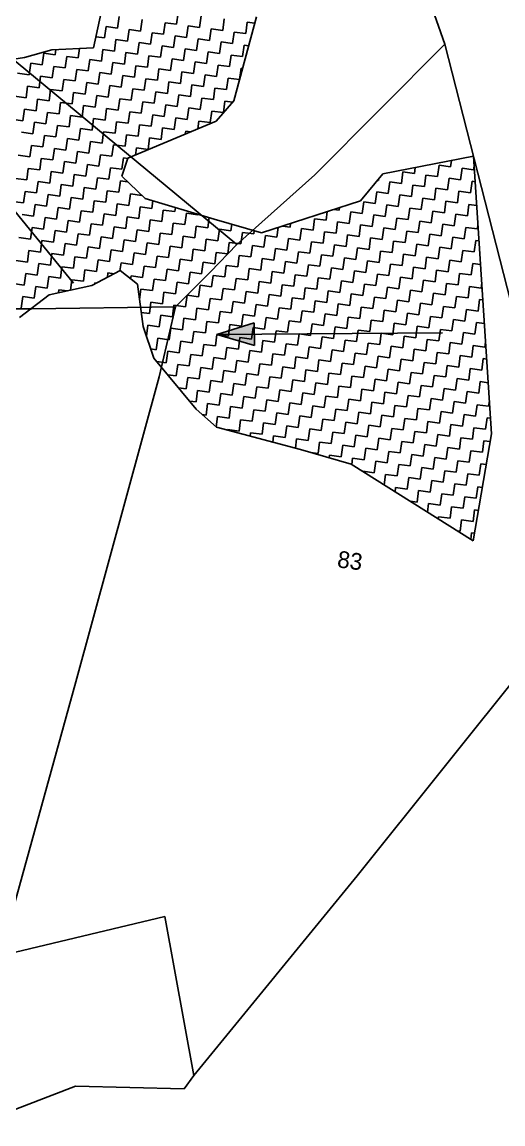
# Model space of a CAD drawing. Header units: metres. Extents: x 291974 to 293244, y 2020596 to 2023640.
# Drawn here: x 292467.1 to 292570.5, y 2020627.4 to 2020864.5 of the extents above; entities that cross this region are included whole.
import ezdxf
from ezdxf.enums import TextEntityAlignment as Align

# ---------------------------------------------------------------- set-up
doc = ezdxf.new("R2010")
doc.units = ezdxf.units.M
doc.header["$MEASUREMENT"] = 0
for name, color, linetype in [('POLY_HATCH', 12, 'Continuous'), ('POLY_PARCEL', 6, 'Continuous'), ('TEXT_PARCEL', 7, 'Continuous'), ('V_BOUND_LINE', 7, 'Continuous')]:
    doc.layers.add(name, color=color, linetype=linetype)
doc.styles.add('TEXT_MAP', font='')
doc.styles.get('TEXT_MAP').set_extended_font_data('Kruti Dev 050')

msp = doc.modelspace()

# ---------------------------------------------------------------- hatches: boundary and pattern name
h = msp.add_hatch(color=256)
h.paths.add_polyline_path([(292517.05, 2020797.35), (292517.04, 2020799.81), (292509, 2020797.3)])
h.paths.add_polyline_path([(292509, 2020797.3), (292517.07, 2020794.89), (292517.05, 2020797.35)])

# ---------------------------------------------------------------- linework, layer by layer
for points in [[(292447.45, 2020845.95), (292478.12, 2020808.35)], [(292509, 2020797.3), (292517.04, 2020799.81)], [(292517.04, 2020799.81), (292517.07, 2020794.89)], [(292509, 2020797.3), (292557.52, 2020797.62)], [(292509, 2020797.3), (292517.07, 2020794.89)]]:
    msp.add_lwpolyline(points)
at = {"layer": 'POLY_HATCH'}
for p, q in [((292482.48, 2020858.97), (292484.68, 2020869.24)), ((292517.54, 2020865.63), (292512.67, 2020847.59)), ((292467.57, 2020856.92), (292473.48, 2020858.56)), ((292473.48, 2020858.56), (292482.48, 2020858.97)), ((292453.45, 2020854.75), (292467.57, 2020856.92)), ((292512.67, 2020847.59), (292508.83, 2020843.23)), ((292508.83, 2020843.23), (292489.86, 2020835.22)), ((292544.72, 2020831.89), (292564.21, 2020835.7)), ((292564.21, 2020835.7), (292568.08, 2020775.9)), ((292489.86, 2020835.22), (292488.52, 2020831.33)), ((292488.52, 2020831.33), (292493.57, 2020826.58)), ((292539.86, 2020826.04), (292544.72, 2020831.89)), ((292493.57, 2020826.58), (292508.43, 2020822.14)), ((292518.6, 2020819.15), (292539.86, 2020826.04)), ((292508.43, 2020822.14), (292518.6, 2020819.15)), ((292488.22, 2020811.05), (292482.09, 2020807.81)), ((292491.9, 2020808.11), (292488.22, 2020811.05)), ((292482.09, 2020807.81), (292472.88, 2020805.8)), ((292493.11, 2020799.01), (292491.9, 2020808.11)), ((292472.88, 2020805.8), (292466.53, 2020800.96)), ((292495.44, 2020792.19), (292493.11, 2020799.01)), ((292504.54, 2020781.21), (292495.44, 2020792.19)), ((292508.9, 2020777.37), (292504.54, 2020781.21)), ((292526.95, 2020772.5), (292508.9, 2020777.37)), ((292568.08, 2020775.9), (292564.16, 2020752.85)), ((292537.92, 2020769.39), (292526.95, 2020772.5)), ((292564.16, 2020752.85), (292537.92, 2020769.39))]:
    msp.add_line(p, q, dxfattribs=at)
at = {"layer": 'POLY_HATCH', "linetype": 'Continuous'}
for p, q in [((292500.34, 2020864.05), (292500.67, 2020866.53)), ((292487.62, 2020863.24), (292487.95, 2020865.72)), ((292492.57, 2020862.57), (292492.91, 2020865.05)), ((292497.53, 2020861.91), (292497.86, 2020864.38)), ((292497.86, 2020864.38), (292500.34, 2020864.05)), ((292505.29, 2020863.38), (292505.63, 2020865.86)), ((292510.25, 2020862.71), (292510.58, 2020865.19)), ((292515.2, 2020862.05), (292515.54, 2020864.52)), ((292515.54, 2020864.52), (292517.19, 2020864.3)), ((292484.81, 2020861.1), (292485.14, 2020863.58)), ((292485.14, 2020863.58), (292487.62, 2020863.24)), ((292489.76, 2020860.43), (292490.1, 2020862.91)), ((292490.1, 2020862.91), (292492.57, 2020862.57)), ((292494.72, 2020859.76), (292495.05, 2020862.24)), ((292495.05, 2020862.24), (292497.53, 2020861.91)), ((292502.48, 2020861.24), (292502.82, 2020863.72)), ((292502.82, 2020863.72), (292505.29, 2020863.38)), ((292507.44, 2020860.57), (292507.77, 2020863.05)), ((292507.77, 2020863.05), (292510.25, 2020862.71)), ((292512.39, 2020859.9), (292512.73, 2020862.38)), ((292512.73, 2020862.38), (292515.2, 2020862.05)), ((292482.99, 2020861.34), (292484.81, 2020861.1)), ((292486.95, 2020858.29), (292487.28, 2020860.76)), ((292487.28, 2020860.76), (292489.76, 2020860.43)), ((292491.9, 2020857.62), (292492.24, 2020860.1)), ((292492.24, 2020860.1), (292494.72, 2020859.76)), ((292496.86, 2020856.95), (292497.19, 2020859.43)), ((292497.19, 2020859.43), (292499.67, 2020859.09)), ((292499.67, 2020859.09), (292500.01, 2020861.57)), ((292500.01, 2020861.57), (292502.48, 2020861.24)), ((292504.63, 2020858.43), (292504.96, 2020860.9)), ((292504.96, 2020860.9), (292507.44, 2020860.57)), ((292509.58, 2020857.76), (292509.92, 2020860.24)), ((292509.92, 2020860.24), (292512.39, 2020859.9)), ((292514.54, 2020857.09), (292514.87, 2020859.57)), ((292514.87, 2020859.57), (292515.87, 2020859.43)), ((292471.42, 2020855.34), (292471.75, 2020857.81)), ((292471.75, 2020857.81), (292474.23, 2020857.48)), ((292474.23, 2020857.48), (292474.38, 2020858.6)), ((292476.37, 2020854.67), (292476.71, 2020857.15)), ((292476.71, 2020857.15), (292479.18, 2020856.81)), ((292479.18, 2020856.81), (292479.46, 2020858.83)), ((292484.14, 2020856.14), (292484.47, 2020858.62)), ((292484.47, 2020858.62), (292486.95, 2020858.29)), ((292489.09, 2020855.48), (292489.43, 2020857.95)), ((292489.43, 2020857.95), (292491.9, 2020857.62)), ((292494.05, 2020854.81), (292494.38, 2020857.29)), ((292494.38, 2020857.29), (292496.86, 2020856.95)), ((292501.82, 2020856.28), (292502.15, 2020858.76)), ((292502.15, 2020858.76), (292504.63, 2020858.43)), ((292506.77, 2020855.62), (292507.1, 2020858.09)), ((292507.1, 2020858.09), (292509.58, 2020857.76)), ((292511.73, 2020854.95), (292512.06, 2020857.43)), ((292512.06, 2020857.43), (292514.54, 2020857.09)), ((292468.6, 2020853.19), (292468.94, 2020855.67)), ((292468.94, 2020855.67), (292471.42, 2020855.34)), ((292473.56, 2020852.52), (292473.89, 2020855)), ((292473.89, 2020855), (292476.37, 2020854.67)), ((292481.33, 2020854), (292481.66, 2020856.48)), ((292481.66, 2020856.48), (292484.14, 2020856.14)), ((292486.28, 2020853.33), (292486.62, 2020855.81)), ((292486.62, 2020855.81), (292489.09, 2020855.48)), ((292491.24, 2020852.66), (292491.57, 2020855.14)), ((292491.57, 2020855.14), (292494.05, 2020854.81)), ((292499, 2020854.14), (292499.34, 2020856.62)), ((292499.34, 2020856.62), (292501.82, 2020856.28)), ((292503.96, 2020853.47), (292504.29, 2020855.95)), ((292504.29, 2020855.95), (292506.77, 2020855.62)), ((292508.91, 2020852.8), (292509.25, 2020855.28)), ((292509.25, 2020855.28), (292511.73, 2020854.95)), ((292466.13, 2020853.53), (292468.6, 2020853.19)), ((292470.75, 2020850.38), (292471.08, 2020852.86)), ((292471.08, 2020852.86), (292473.56, 2020852.52)), ((292478.52, 2020851.86), (292478.85, 2020854.33)), ((292478.85, 2020854.33), (292481.33, 2020854)), ((292483.47, 2020851.19), (292483.8, 2020853.67)), ((292483.8, 2020853.67), (292486.28, 2020853.33)), ((292488.43, 2020850.52), (292488.76, 2020853)), ((292488.76, 2020853), (292491.24, 2020852.66)), ((292493.38, 2020849.85), (292493.71, 2020852.33)), ((292493.71, 2020852.33), (292496.19, 2020852)), ((292496.19, 2020852), (292496.53, 2020854.47)), ((292496.53, 2020854.47), (292499, 2020854.14)), ((292501.15, 2020851.33), (292501.48, 2020853.81)), ((292501.48, 2020853.81), (292503.96, 2020853.47)), ((292506.1, 2020850.66), (292506.44, 2020853.14)), ((292506.44, 2020853.14), (292508.91, 2020852.8)), ((292511.06, 2020849.99), (292511.39, 2020852.47)), ((292511.39, 2020852.47), (292513.87, 2020852.14)), ((292513.87, 2020852.14), (292514.2, 2020854.61)), ((292514.2, 2020854.61), (292514.56, 2020854.57)), ((292467.94, 2020848.24), (292468.27, 2020850.71)), ((292468.27, 2020850.71), (292470.75, 2020850.38)), ((292472.89, 2020847.57), (292473.23, 2020850.05)), ((292473.23, 2020850.05), (292475.7, 2020849.71)), ((292475.7, 2020849.71), (292476.04, 2020852.19)), ((292476.04, 2020852.19), (292478.52, 2020851.86)), ((292480.66, 2020849.04), (292480.99, 2020851.52)), ((292480.99, 2020851.52), (292483.47, 2020851.19)), ((292485.61, 2020848.38), (292485.95, 2020850.85)), ((292485.95, 2020850.85), (292488.43, 2020850.52)), ((292490.57, 2020847.71), (292490.9, 2020850.19)), ((292490.9, 2020850.19), (292493.38, 2020849.85)), ((292498.34, 2020849.18), (292498.67, 2020851.66)), ((292498.67, 2020851.66), (292501.15, 2020851.33)), ((292503.29, 2020848.52), (292503.62, 2020850.99)), ((292503.62, 2020850.99), (292506.1, 2020850.66)), ((292508.25, 2020847.85), (292508.58, 2020850.33)), ((292508.58, 2020850.33), (292511.06, 2020849.99)), ((292465.46, 2020848.57), (292467.94, 2020848.24)), ((292470.08, 2020845.43), (292470.41, 2020847.9)), ((292470.41, 2020847.9), (292472.89, 2020847.57)), ((292477.85, 2020846.9), (292478.18, 2020849.38)), ((292478.18, 2020849.38), (292480.66, 2020849.04)), ((292482.8, 2020846.23), (292483.14, 2020848.71)), ((292483.14, 2020848.71), (292485.61, 2020848.38)), ((292487.76, 2020845.57), (292488.09, 2020848.04)), ((292488.09, 2020848.04), (292490.57, 2020847.71)), ((292495.52, 2020847.04), (292495.86, 2020849.52)), ((292495.86, 2020849.52), (292498.34, 2020849.18)), ((292500.48, 2020846.37), (292500.81, 2020848.85)), ((292500.81, 2020848.85), (292503.29, 2020848.52)), ((292505.43, 2020845.71), (292505.77, 2020848.18)), ((292505.77, 2020848.18), (292508.25, 2020847.85)), ((292467.27, 2020843.28), (292467.6, 2020845.76)), ((292467.6, 2020845.76), (292470.08, 2020845.43)), ((292475.04, 2020844.76), (292475.37, 2020847.23)), ((292475.37, 2020847.23), (292477.85, 2020846.9)), ((292479.99, 2020844.09), (292480.32, 2020846.57)), ((292480.32, 2020846.57), (292482.8, 2020846.23)), ((292484.95, 2020843.42), (292485.28, 2020845.9)), ((292485.28, 2020845.9), (292487.76, 2020845.57)), ((292489.9, 2020842.75), (292490.24, 2020845.23)), ((292490.24, 2020845.23), (292492.71, 2020844.9)), ((292492.71, 2020844.9), (292493.05, 2020847.37)), ((292493.05, 2020847.37), (292495.52, 2020847.04)), ((292497.67, 2020844.23), (292498, 2020846.71)), ((292498, 2020846.71), (292500.48, 2020846.37)), ((292502.62, 2020843.56), (292502.96, 2020846.04)), ((292502.96, 2020846.04), (292505.43, 2020845.71)), ((292507.58, 2020842.89), (292507.91, 2020845.37)), ((292507.91, 2020845.37), (292510.39, 2020845.04)), ((292510.39, 2020845.04), (292510.72, 2020847.51)), ((292510.72, 2020847.51), (292512.41, 2020847.29)), ((292464.79, 2020843.62), (292467.27, 2020843.28)), ((292469.41, 2020840.47), (292469.75, 2020842.95)), ((292469.75, 2020842.95), (292472.22, 2020842.61)), ((292472.22, 2020842.61), (292472.56, 2020845.09)), ((292472.56, 2020845.09), (292475.04, 2020844.76)), ((292477.18, 2020841.95), (292477.51, 2020844.42)), ((292477.51, 2020844.42), (292479.99, 2020844.09)), ((292482.13, 2020841.28), (292482.47, 2020843.76)), ((292482.47, 2020843.76), (292484.95, 2020843.42)), ((292487.09, 2020840.61), (292487.42, 2020843.09)), ((292487.42, 2020843.09), (292489.9, 2020842.75)), ((292494.86, 2020842.09), (292495.19, 2020844.56)), ((292495.19, 2020844.56), (292497.67, 2020844.23)), ((292499.81, 2020841.42), (292500.15, 2020843.9)), ((292500.15, 2020843.9), (292502.62, 2020843.56)), ((292504.88, 2020841.56), (292505.1, 2020843.23)), ((292505.1, 2020843.23), (292507.58, 2020842.89)), ((292466.94, 2020840.8), (292469.41, 2020840.47)), ((292474.37, 2020839.8), (292474.7, 2020842.28)), ((292474.7, 2020842.28), (292477.18, 2020841.95)), ((292479.32, 2020839.13), (292479.66, 2020841.61)), ((292479.66, 2020841.61), (292482.13, 2020841.28)), ((292484.28, 2020838.47), (292484.61, 2020840.94)), ((292484.61, 2020840.94), (292487.09, 2020840.61)), ((292492.04, 2020839.94), (292492.38, 2020842.42)), ((292492.38, 2020842.42), (292494.86, 2020842.09)), ((292497, 2020839.27), (292497.33, 2020841.75)), ((292497.33, 2020841.75), (292499.81, 2020841.42)), ((292502.2, 2020840.43), (292502.29, 2020841.08)), ((292502.29, 2020841.08), (292503.4, 2020840.93)), ((292471.56, 2020837.66), (292471.89, 2020840.14)), ((292471.89, 2020840.14), (292474.37, 2020839.8)), ((292476.51, 2020836.99), (292476.85, 2020839.47)), ((292476.85, 2020839.47), (292479.32, 2020839.13)), ((292481.47, 2020836.32), (292481.8, 2020838.8)), ((292481.8, 2020838.8), (292484.28, 2020838.47)), ((292486.42, 2020835.65), (292486.76, 2020838.13)), ((292486.76, 2020838.13), (292489.23, 2020837.8)), ((292489.23, 2020837.8), (292489.57, 2020840.28)), ((292489.57, 2020840.28), (292492.04, 2020839.94)), ((292494.19, 2020837.13), (292494.52, 2020839.61)), ((292494.52, 2020839.61), (292497, 2020839.27)), ((292466.27, 2020835.85), (292468.74, 2020835.51)), ((292468.74, 2020835.51), (292469.08, 2020837.99)), ((292469.08, 2020837.99), (292471.56, 2020837.66)), ((292473.7, 2020834.85), (292474.03, 2020837.32)), ((292474.03, 2020837.32), (292476.51, 2020836.99)), ((292478.66, 2020834.18), (292478.99, 2020836.66)), ((292478.99, 2020836.66), (292481.47, 2020836.32)), ((292483.61, 2020833.51), (292483.94, 2020835.99)), ((292483.94, 2020835.99), (292486.42, 2020835.65)), ((292491.5, 2020835.91), (292491.71, 2020837.46)), ((292491.71, 2020837.46), (292494.19, 2020837.13)), ((292470.89, 2020832.7), (292471.22, 2020835.18)), ((292471.22, 2020835.18), (292473.7, 2020834.85)), ((292475.84, 2020832.04), (292476.18, 2020834.51)), ((292476.18, 2020834.51), (292478.66, 2020834.18)), ((292480.8, 2020831.37), (292481.13, 2020833.85)), ((292481.13, 2020833.85), (292483.61, 2020833.51)), ((292488.57, 2020832.84), (292488.9, 2020835.32)), ((292488.9, 2020835.32), (292489.85, 2020835.19)), ((292556.46, 2020831.26), (292556.8, 2020833.74)), ((292556.8, 2020833.74), (292559.27, 2020833.4)), ((292559.27, 2020833.4), (292559.46, 2020834.77)), ((292564.23, 2020832.74), (292564.34, 2020833.58)), ((292468.08, 2020830.56), (292468.41, 2020833.04)), ((292468.41, 2020833.04), (292470.89, 2020832.7)), ((292473.03, 2020829.89), (292473.37, 2020832.37)), ((292473.37, 2020832.37), (292475.84, 2020832.04)), ((292477.99, 2020829.22), (292478.32, 2020831.7)), ((292478.32, 2020831.7), (292480.8, 2020831.37)), ((292482.94, 2020828.56), (292483.28, 2020831.03)), ((292483.28, 2020831.03), (292485.75, 2020830.7)), ((292485.75, 2020830.7), (292486.09, 2020833.18)), ((292486.09, 2020833.18), (292488.57, 2020832.84)), ((292548.7, 2020829.78), (292549.03, 2020832.26)), ((292549.03, 2020832.26), (292551.51, 2020831.93)), ((292551.51, 2020831.93), (292551.68, 2020833.25)), ((292553.65, 2020829.12), (292553.98, 2020831.59)), ((292553.98, 2020831.59), (292556.46, 2020831.26)), ((292558.61, 2020828.45), (292558.94, 2020830.93)), ((292558.94, 2020830.93), (292561.42, 2020830.59)), ((292561.42, 2020830.59), (292561.75, 2020833.07)), ((292561.75, 2020833.07), (292564.23, 2020832.74)), ((292465.6, 2020830.89), (292468.08, 2020830.56)), ((292470.22, 2020827.75), (292470.55, 2020830.23)), ((292470.55, 2020830.23), (292473.03, 2020829.89)), ((292475.18, 2020827.08), (292475.51, 2020829.56)), ((292475.51, 2020829.56), (292477.99, 2020829.22)), ((292480.13, 2020826.41), (292480.46, 2020828.89)), ((292480.46, 2020828.89), (292482.94, 2020828.56)), ((292487.9, 2020827.89), (292488.23, 2020830.37)), ((292488.23, 2020830.37), (292489.77, 2020830.16)), ((292543.55, 2020830.48), (292543.74, 2020830.45)), ((292543.74, 2020830.45), (292543.78, 2020830.76)), ((292545.88, 2020827.64), (292546.22, 2020830.12)), ((292546.22, 2020830.12), (292548.7, 2020829.78)), ((292550.84, 2020826.97), (292551.17, 2020829.45)), ((292551.17, 2020829.45), (292553.65, 2020829.12)), ((292555.79, 2020826.3), (292556.13, 2020828.78)), ((292556.13, 2020828.78), (292558.61, 2020828.45)), ((292563.56, 2020827.78), (292563.89, 2020830.26)), ((292563.89, 2020830.26), (292564.56, 2020830.17)), ((292467.41, 2020825.6), (292467.74, 2020828.08)), ((292467.74, 2020828.08), (292470.22, 2020827.75)), ((292472.36, 2020824.94), (292472.7, 2020827.41)), ((292472.7, 2020827.41), (292475.18, 2020827.08)), ((292477.32, 2020824.27), (292477.65, 2020826.75)), ((292477.65, 2020826.75), (292480.13, 2020826.41)), ((292485.09, 2020825.74), (292485.42, 2020828.22)), ((292485.42, 2020828.22), (292487.9, 2020827.89)), ((292490.04, 2020825.08), (292490.38, 2020827.55)), ((292490.38, 2020827.55), (292492.85, 2020827.22)), ((292492.85, 2020827.22), (292492.86, 2020827.26)), ((292543.07, 2020825.5), (292543.41, 2020827.97)), ((292543.41, 2020827.97), (292545.88, 2020827.64)), ((292548.03, 2020824.83), (292548.36, 2020827.31)), ((292548.36, 2020827.31), (292550.84, 2020826.97)), ((292552.98, 2020824.16), (292553.32, 2020826.64)), ((292553.32, 2020826.64), (292555.79, 2020826.3)), ((292560.75, 2020825.64), (292561.08, 2020828.11)), ((292561.08, 2020828.11), (292563.56, 2020827.78)), ((292464.93, 2020825.94), (292467.41, 2020825.6)), ((292469.55, 2020822.79), (292469.89, 2020825.27)), ((292469.89, 2020825.27), (292472.36, 2020824.94)), ((292474.51, 2020822.13), (292474.84, 2020824.6)), ((292474.84, 2020824.6), (292477.32, 2020824.27)), ((292479.46, 2020821.46), (292479.8, 2020823.93)), ((292479.8, 2020823.93), (292482.27, 2020823.6)), ((292482.27, 2020823.6), (292482.61, 2020826.08)), ((292482.61, 2020826.08), (292485.09, 2020825.74)), ((292487.23, 2020822.93), (292487.56, 2020825.41)), ((292487.56, 2020825.41), (292490.04, 2020825.08)), ((292492.18, 2020822.27), (292492.52, 2020824.74)), ((292492.52, 2020824.74), (292495, 2020824.41)), ((292495, 2020824.41), (292495.22, 2020826.09)), ((292497.14, 2020821.6), (292497.47, 2020824.07)), ((292497.47, 2020824.07), (292499.95, 2020823.74)), ((292499.95, 2020823.74), (292500.07, 2020824.64)), ((292534.13, 2020824.18), (292535.31, 2020824.02)), ((292535.31, 2020824.02), (292535.38, 2020824.58)), ((292540.26, 2020823.35), (292540.59, 2020825.83)), ((292540.59, 2020825.83), (292543.07, 2020825.5)), ((292545.22, 2020822.69), (292545.55, 2020825.16)), ((292545.55, 2020825.16), (292548.03, 2020824.83)), ((292550.17, 2020822.02), (292550.5, 2020824.49)), ((292550.5, 2020824.49), (292552.98, 2020824.16)), ((292555.13, 2020821.35), (292555.46, 2020823.83)), ((292555.46, 2020823.83), (292557.94, 2020823.49)), ((292557.94, 2020823.49), (292558.27, 2020825.97)), ((292558.27, 2020825.97), (292560.75, 2020825.64)), ((292562.89, 2020822.83), (292563.23, 2020825.3)), ((292563.23, 2020825.3), (292564.89, 2020825.08)), ((292467.08, 2020823.13), (292469.55, 2020822.79)), ((292471.7, 2020819.98), (292472.03, 2020822.46)), ((292472.03, 2020822.46), (292474.51, 2020822.13)), ((292476.65, 2020819.31), (292476.99, 2020821.79)), ((292476.99, 2020821.79), (292479.46, 2020821.46)), ((292484.42, 2020820.79), (292484.75, 2020823.27)), ((292484.75, 2020823.27), (292487.23, 2020822.93)), ((292489.37, 2020820.12), (292489.71, 2020822.6)), ((292489.71, 2020822.6), (292492.18, 2020822.27)), ((292494.33, 2020819.45), (292494.66, 2020821.93)), ((292494.66, 2020821.93), (292497.14, 2020821.6)), ((292502.1, 2020820.93), (292502.43, 2020823.41)), ((292502.43, 2020823.41), (292504.91, 2020823.07)), ((292504.91, 2020823.07), (292504.92, 2020823.19)), ((292507.05, 2020820.26), (292507.35, 2020822.47)), ((292529.68, 2020819.73), (292530.02, 2020822.21)), ((292530.02, 2020822.21), (292532.49, 2020821.88)), ((292532.49, 2020821.88), (292532.74, 2020823.73)), ((292534.64, 2020819.07), (292534.97, 2020821.54)), ((292534.97, 2020821.54), (292537.45, 2020821.21)), ((292537.45, 2020821.21), (292537.78, 2020823.69)), ((292537.78, 2020823.69), (292540.26, 2020823.35)), ((292542.4, 2020820.54), (292542.74, 2020823.02)), ((292542.74, 2020823.02), (292545.22, 2020822.69)), ((292547.36, 2020819.87), (292547.69, 2020822.35)), ((292547.69, 2020822.35), (292550.17, 2020822.02)), ((292552.31, 2020819.21), (292552.65, 2020821.68)), ((292552.65, 2020821.68), (292555.13, 2020821.35)), ((292560.08, 2020820.68), (292560.41, 2020823.16)), ((292560.41, 2020823.16), (292562.89, 2020822.83)), ((292468.88, 2020817.84), (292469.22, 2020820.32)), ((292469.22, 2020820.32), (292471.7, 2020819.98)), ((292473.84, 2020817.17), (292474.17, 2020819.65)), ((292474.17, 2020819.65), (292476.65, 2020819.31)), ((292481.61, 2020818.65), (292481.94, 2020821.12)), ((292481.94, 2020821.12), (292484.42, 2020820.79)), ((292486.56, 2020817.98), (292486.9, 2020820.46)), ((292486.9, 2020820.46), (292489.37, 2020820.12)), ((292491.52, 2020817.31), (292491.85, 2020819.79)), ((292491.85, 2020819.79), (292494.33, 2020819.45)), ((292496.47, 2020816.64), (292496.81, 2020819.12)), ((292496.81, 2020819.12), (292499.28, 2020818.79)), ((292499.28, 2020818.79), (292499.62, 2020821.26)), ((292499.62, 2020821.26), (292502.1, 2020820.93)), ((292504.24, 2020818.12), (292504.57, 2020820.6)), ((292504.57, 2020820.6), (292507.05, 2020820.26)), ((292509.19, 2020817.45), (292509.53, 2020819.93)), ((292509.53, 2020819.93), (292512.01, 2020819.59)), ((292512.01, 2020819.59), (292512.2, 2020821.03)), ((292514.15, 2020816.78), (292514.48, 2020819.26)), ((292514.48, 2020819.26), (292516.96, 2020818.93)), ((292516.96, 2020818.93), (292517.05, 2020819.6)), ((292521.92, 2020818.26), (292522.19, 2020820.31)), ((292523.13, 2020820.62), (292524.73, 2020820.4)), ((292524.73, 2020820.4), (292524.83, 2020821.17)), ((292526.87, 2020817.59), (292527.2, 2020820.07)), ((292527.2, 2020820.07), (292529.68, 2020819.73)), ((292531.83, 2020816.92), (292532.16, 2020819.4)), ((292532.16, 2020819.4), (292534.64, 2020819.07)), ((292539.59, 2020818.4), (292539.93, 2020820.88)), ((292539.93, 2020820.88), (292542.4, 2020820.54)), ((292544.55, 2020817.73), (292544.88, 2020820.21)), ((292544.88, 2020820.21), (292547.36, 2020819.87)), ((292549.5, 2020817.06), (292549.84, 2020819.54)), ((292549.84, 2020819.54), (292552.31, 2020819.21)), ((292557.27, 2020818.54), (292557.6, 2020821.02)), ((292557.6, 2020821.02), (292560.08, 2020820.68)), ((292562.22, 2020817.87), (292562.56, 2020820.35)), ((292562.56, 2020820.35), (292565.04, 2020820.01)), ((292565.04, 2020820.01), (292565.16, 2020820.94)), ((292466.41, 2020818.17), (292468.88, 2020817.84)), ((292471.03, 2020815.03), (292471.36, 2020817.5)), ((292471.36, 2020817.5), (292473.84, 2020817.17)), ((292475.98, 2020814.36), (292476.32, 2020816.84)), ((292476.32, 2020816.84), (292478.8, 2020816.5)), ((292478.8, 2020816.5), (292479.13, 2020818.98)), ((292479.13, 2020818.98), (292481.61, 2020818.65)), ((292483.75, 2020815.83), (292484.08, 2020818.31)), ((292484.08, 2020818.31), (292486.56, 2020817.98)), ((292488.71, 2020815.17), (292489.04, 2020817.64)), ((292489.04, 2020817.64), (292491.52, 2020817.31)), ((292493.66, 2020814.5), (292493.99, 2020816.98)), ((292493.99, 2020816.98), (292496.47, 2020816.64)), ((292501.43, 2020815.97), (292501.76, 2020818.45)), ((292501.76, 2020818.45), (292504.24, 2020818.12)), ((292506.38, 2020815.31), (292506.72, 2020817.78)), ((292506.72, 2020817.78), (292509.19, 2020817.45)), ((292511.34, 2020814.64), (292511.67, 2020817.12)), ((292511.67, 2020817.12), (292514.15, 2020816.78)), ((292519.1, 2020816.11), (292519.44, 2020818.59)), ((292519.44, 2020818.59), (292521.92, 2020818.26)), ((292524.06, 2020815.45), (292524.39, 2020817.92)), ((292524.39, 2020817.92), (292526.87, 2020817.59)), ((292529.01, 2020814.78), (292529.35, 2020817.26)), ((292529.35, 2020817.26), (292531.83, 2020816.92)), ((292536.78, 2020816.25), (292537.12, 2020818.73)), ((292537.12, 2020818.73), (292539.59, 2020818.4)), ((292541.74, 2020815.59), (292542.07, 2020818.06)), ((292542.07, 2020818.06), (292544.55, 2020817.73)), ((292546.69, 2020814.92), (292547.03, 2020817.4)), ((292547.03, 2020817.4), (292549.5, 2020817.06)), ((292551.65, 2020814.25), (292551.98, 2020816.73)), ((292551.98, 2020816.73), (292554.46, 2020816.39)), ((292554.46, 2020816.39), (292554.79, 2020818.87)), ((292554.79, 2020818.87), (292557.27, 2020818.54)), ((292559.41, 2020815.73), (292559.75, 2020818.2)), ((292559.75, 2020818.2), (292562.22, 2020817.87)), ((292564.37, 2020815.06), (292564.7, 2020817.54)), ((292564.7, 2020817.54), (292565.39, 2020817.44)), ((292468.22, 2020812.88), (292468.55, 2020815.36)), ((292468.55, 2020815.36), (292471.03, 2020815.03)), ((292473.17, 2020812.21), (292473.51, 2020814.69)), ((292473.51, 2020814.69), (292475.98, 2020814.36)), ((292480.94, 2020813.69), (292481.27, 2020816.17)), ((292481.27, 2020816.17), (292483.75, 2020815.83)), ((292485.89, 2020813.02), (292486.23, 2020815.5)), ((292486.23, 2020815.5), (292488.71, 2020815.17)), ((292490.85, 2020812.35), (292491.18, 2020814.83)), ((292491.18, 2020814.83), (292493.66, 2020814.5)), ((292498.62, 2020813.83), (292498.95, 2020816.31)), ((292498.95, 2020816.31), (292501.43, 2020815.97)), ((292503.57, 2020813.16), (292503.9, 2020815.64)), ((292503.9, 2020815.64), (292506.38, 2020815.31)), ((292508.53, 2020812.49), (292508.86, 2020814.97)), ((292508.86, 2020814.97), (292511.34, 2020814.64)), ((292516.29, 2020813.97), (292516.63, 2020816.45)), ((292516.63, 2020816.45), (292519.1, 2020816.11)), ((292521.25, 2020813.3), (292521.58, 2020815.78)), ((292521.58, 2020815.78), (292524.06, 2020815.45)), ((292526.2, 2020812.63), (292526.54, 2020815.11)), ((292526.54, 2020815.11), (292529.01, 2020814.78)), ((292531.16, 2020811.97), (292531.49, 2020814.44)), ((292531.49, 2020814.44), (292533.97, 2020814.11)), ((292533.97, 2020814.11), (292534.3, 2020816.59)), ((292534.3, 2020816.59), (292536.78, 2020816.25)), ((292538.92, 2020813.44), (292539.26, 2020815.92)), ((292539.26, 2020815.92), (292541.74, 2020815.59)), ((292543.88, 2020812.77), (292544.21, 2020815.25)), ((292544.21, 2020815.25), (292546.69, 2020814.92)), ((292548.83, 2020812.11), (292549.17, 2020814.58)), ((292549.17, 2020814.58), (292551.65, 2020814.25)), ((292556.6, 2020813.58), (292556.94, 2020816.06)), ((292556.94, 2020816.06), (292559.41, 2020815.73)), ((292561.56, 2020812.91), (292561.89, 2020815.39)), ((292561.89, 2020815.39), (292564.37, 2020815.06)), ((292465.74, 2020813.22), (292468.22, 2020812.88)), ((292470.36, 2020810.07), (292470.69, 2020812.55)), ((292470.69, 2020812.55), (292473.17, 2020812.21)), ((292478.13, 2020811.55), (292478.46, 2020814.02)), ((292478.46, 2020814.02), (292480.94, 2020813.69)), ((292483.08, 2020810.88), (292483.42, 2020813.36)), ((292483.42, 2020813.36), (292485.89, 2020813.02)), ((292488.14, 2020811.01), (292488.37, 2020812.69)), ((292488.37, 2020812.69), (292490.85, 2020812.35)), ((292492.99, 2020809.54), (292493.33, 2020812.02)), ((292493.33, 2020812.02), (292495.8, 2020811.69)), ((292495.8, 2020811.69), (292496.14, 2020814.16)), ((292496.14, 2020814.16), (292498.62, 2020813.83)), ((292500.76, 2020811.02), (292501.09, 2020813.5)), ((292501.09, 2020813.5), (292503.57, 2020813.16)), ((292505.71, 2020810.35), (292506.05, 2020812.83)), ((292506.05, 2020812.83), (292508.53, 2020812.49)), ((292510.67, 2020809.68), (292511, 2020812.16)), ((292511, 2020812.16), (292513.48, 2020811.83)), ((292513.48, 2020811.83), (292513.82, 2020814.3)), ((292513.82, 2020814.3), (292516.29, 2020813.97)), ((292518.44, 2020811.16), (292518.77, 2020813.64)), ((292518.77, 2020813.64), (292521.25, 2020813.3)), ((292523.39, 2020810.49), (292523.73, 2020812.97)), ((292523.73, 2020812.97), (292526.2, 2020812.63)), ((292528.35, 2020809.82), (292528.68, 2020812.3)), ((292528.68, 2020812.3), (292531.16, 2020811.97)), ((292536.11, 2020811.3), (292536.45, 2020813.78)), ((292536.45, 2020813.78), (292538.92, 2020813.44)), ((292541.07, 2020810.63), (292541.4, 2020813.11)), ((292541.4, 2020813.11), (292543.88, 2020812.77)), ((292546.02, 2020809.96), (292546.36, 2020812.44)), ((292546.36, 2020812.44), (292548.83, 2020812.11)), ((292553.79, 2020811.44), (292554.12, 2020813.92)), ((292554.12, 2020813.92), (292556.6, 2020813.58)), ((292558.75, 2020810.77), (292559.08, 2020813.25)), ((292559.08, 2020813.25), (292561.56, 2020812.91)), ((292563.7, 2020810.1), (292564.03, 2020812.58)), ((292564.03, 2020812.58), (292565.72, 2020812.35)), ((292467.55, 2020807.93), (292467.88, 2020810.41)), ((292467.88, 2020810.41), (292470.36, 2020810.07)), ((292472.5, 2020807.26), (292472.84, 2020809.74)), ((292472.84, 2020809.74), (292475.32, 2020809.4)), ((292475.32, 2020809.4), (292475.65, 2020811.88)), ((292475.65, 2020811.88), (292478.13, 2020811.55)), ((292480.27, 2020808.74), (292480.6, 2020811.21)), ((292480.6, 2020811.21), (292483.08, 2020810.88)), ((292485.43, 2020809.57), (292485.56, 2020810.55)), ((292485.56, 2020810.55), (292486.93, 2020810.36)), ((292490.43, 2020809.28), (292490.52, 2020809.88)), ((292490.52, 2020809.88), (292492.99, 2020809.54)), ((292497.95, 2020808.88), (292498.28, 2020811.35)), ((292498.28, 2020811.35), (292500.76, 2020811.02)), ((292502.9, 2020808.21), (292503.24, 2020810.69)), ((292503.24, 2020810.69), (292505.71, 2020810.35)), ((292507.86, 2020807.54), (292508.19, 2020810.02)), ((292508.19, 2020810.02), (292510.67, 2020809.68)), ((292515.62, 2020809.02), (292515.96, 2020811.49)), ((292515.96, 2020811.49), (292518.44, 2020811.16)), ((292520.58, 2020808.35), (292520.91, 2020810.83)), ((292520.91, 2020810.83), (292523.39, 2020810.49)), ((292525.54, 2020807.68), (292525.87, 2020810.16)), ((292525.87, 2020810.16), (292528.35, 2020809.82)), ((292533.3, 2020809.16), (292533.64, 2020811.63)), ((292533.64, 2020811.63), (292536.11, 2020811.3)), ((292538.26, 2020808.49), (292538.59, 2020810.97)), ((292538.59, 2020810.97), (292541.07, 2020810.63)), ((292543.21, 2020807.82), (292543.55, 2020810.3)), ((292543.55, 2020810.3), (292546.02, 2020809.96)), ((292548.17, 2020807.15), (292548.5, 2020809.63)), ((292548.5, 2020809.63), (292550.98, 2020809.3)), ((292550.98, 2020809.3), (292551.31, 2020811.77)), ((292551.31, 2020811.77), (292553.79, 2020811.44)), ((292555.93, 2020808.63), (292556.27, 2020811.11)), ((292556.27, 2020811.11), (292558.75, 2020810.77)), ((292560.89, 2020807.96), (292561.22, 2020810.44)), ((292561.22, 2020810.44), (292563.7, 2020810.1)), ((292465.07, 2020808.26), (292467.55, 2020807.93)), ((292469.69, 2020805.12), (292470.03, 2020807.59)), ((292470.03, 2020807.59), (292472.5, 2020807.26)), ((292477.49, 2020806.8), (292477.79, 2020809.07)), ((292477.79, 2020809.07), (292480.27, 2020808.74)), ((292482.71, 2020808.14), (292482.75, 2020808.4)), ((292482.75, 2020808.4), (292483.12, 2020808.35)), ((292495.14, 2020806.73), (292495.47, 2020809.21)), ((292495.47, 2020809.21), (292497.95, 2020808.88)), ((292500.09, 2020806.06), (292500.43, 2020808.54)), ((292500.43, 2020808.54), (292502.9, 2020808.21)), ((292505.05, 2020805.4), (292505.38, 2020807.87)), ((292505.38, 2020807.87), (292507.86, 2020807.54)), ((292512.81, 2020806.87), (292513.15, 2020809.35)), ((292513.15, 2020809.35), (292515.62, 2020809.02)), ((292517.77, 2020806.2), (292518.1, 2020808.68)), ((292518.1, 2020808.68), (292520.58, 2020808.35)), ((292522.72, 2020805.54), (292523.06, 2020808.01)), ((292523.06, 2020808.01), (292525.54, 2020807.68)), ((292527.68, 2020804.87), (292528.01, 2020807.35)), ((292528.01, 2020807.35), (292530.49, 2020807.01)), ((292530.49, 2020807.01), (292530.82, 2020809.49)), ((292530.82, 2020809.49), (292533.3, 2020809.16)), ((292535.45, 2020806.34), (292535.78, 2020808.82)), ((292535.78, 2020808.82), (292538.26, 2020808.49)), ((292540.4, 2020805.68), (292540.73, 2020808.15)), ((292540.73, 2020808.15), (292543.21, 2020807.82)), ((292545.36, 2020805.01), (292545.69, 2020807.49)), ((292545.69, 2020807.49), (292548.17, 2020807.15)), ((292553.12, 2020806.48), (292553.46, 2020808.96)), ((292553.46, 2020808.96), (292555.93, 2020808.63)), ((292558.08, 2020805.82), (292558.41, 2020808.29)), ((292558.41, 2020808.29), (292560.89, 2020807.96)), ((292563.03, 2020805.15), (292563.37, 2020807.63)), ((292563.37, 2020807.63), (292565.84, 2020807.29)), ((292565.84, 2020807.29), (292565.98, 2020808.3)), ((292466.88, 2020802.97), (292467.22, 2020805.45)), ((292467.22, 2020805.45), (292469.69, 2020805.12)), ((292474.89, 2020806.24), (292474.98, 2020806.93)), ((292474.98, 2020806.93), (292476.87, 2020806.67)), ((292492.35, 2020804.74), (292492.66, 2020807.07)), ((292492.66, 2020807.07), (292495.14, 2020806.73)), ((292497.28, 2020803.92), (292497.61, 2020806.4)), ((292497.61, 2020806.4), (292500.09, 2020806.06)), ((292502.24, 2020803.25), (292502.57, 2020805.73)), ((292502.57, 2020805.73), (292505.05, 2020805.4)), ((292507.19, 2020802.58), (292507.52, 2020805.06)), ((292507.52, 2020805.06), (292510, 2020804.73)), ((292510, 2020804.73), (292510.34, 2020807.21)), ((292510.34, 2020807.21), (292512.81, 2020806.87)), ((292514.96, 2020804.06), (292515.29, 2020806.54)), ((292515.29, 2020806.54), (292517.77, 2020806.2)), ((292519.91, 2020803.39), (292520.25, 2020805.87)), ((292520.25, 2020805.87), (292522.72, 2020805.54)), ((292524.87, 2020802.72), (292525.2, 2020805.2)), ((292525.2, 2020805.2), (292527.68, 2020804.87)), ((292532.63, 2020804.2), (292532.97, 2020806.68)), ((292532.97, 2020806.68), (292535.45, 2020806.34)), ((292537.59, 2020803.53), (292537.92, 2020806.01)), ((292537.92, 2020806.01), (292540.4, 2020805.68)), ((292542.54, 2020802.86), (292542.88, 2020805.34)), ((292542.88, 2020805.34), (292545.36, 2020805.01)), ((292550.31, 2020804.34), (292550.64, 2020806.82)), ((292550.64, 2020806.82), (292553.12, 2020806.48)), ((292555.27, 2020803.67), (292555.6, 2020806.15)), ((292555.6, 2020806.15), (292558.08, 2020805.82)), ((292560.22, 2020803), (292560.55, 2020805.48)), ((292560.55, 2020805.48), (292563.03, 2020805.15)), ((292494.47, 2020801.78), (292494.8, 2020804.25)), ((292494.8, 2020804.25), (292497.28, 2020803.92)), ((292499.42, 2020801.11), (292499.76, 2020803.59)), ((292499.76, 2020803.59), (292502.24, 2020803.25)), ((292504.38, 2020800.44), (292504.71, 2020802.92)), ((292504.71, 2020802.92), (292507.19, 2020802.58)), ((292512.15, 2020801.92), (292512.48, 2020804.39)), ((292512.48, 2020804.39), (292514.96, 2020804.06)), ((292517.1, 2020801.25), (292517.43, 2020803.73)), ((292517.43, 2020803.73), (292519.91, 2020803.39)), ((292522.06, 2020800.58), (292522.39, 2020803.06)), ((292522.39, 2020803.06), (292524.87, 2020802.72)), ((292529.82, 2020802.06), (292530.16, 2020804.53)), ((292530.16, 2020804.53), (292532.63, 2020804.2)), ((292534.78, 2020801.39), (292535.11, 2020803.87)), ((292535.11, 2020803.87), (292537.59, 2020803.53)), ((292539.73, 2020800.72), (292540.07, 2020803.2)), ((292540.07, 2020803.2), (292542.54, 2020802.86)), ((292544.69, 2020800.05), (292545.02, 2020802.53)), ((292545.02, 2020802.53), (292547.5, 2020802.2)), ((292547.5, 2020802.2), (292547.83, 2020804.67)), ((292547.83, 2020804.67), (292550.31, 2020804.34)), ((292552.45, 2020801.53), (292552.79, 2020804.01)), ((292552.79, 2020804.01), (292555.27, 2020803.67)), ((292557.41, 2020800.86), (292557.74, 2020803.34)), ((292557.74, 2020803.34), (292560.22, 2020803)), ((292562.36, 2020800.19), (292562.7, 2020802.67)), ((292562.7, 2020802.67), (292565.18, 2020802.34)), ((292565.18, 2020802.34), (292565.51, 2020804.81)), ((292565.51, 2020804.81), (292566.21, 2020804.72)), ((292492.71, 2020802.01), (292494.47, 2020801.78)), ((292496.61, 2020798.97), (292496.95, 2020801.44)), ((292496.95, 2020801.44), (292499.42, 2020801.11)), ((292501.57, 2020798.3), (292501.9, 2020800.77)), ((292501.9, 2020800.77), (292504.38, 2020800.44)), ((292506.52, 2020797.63), (292506.86, 2020800.11)), ((292506.86, 2020800.11), (292509.33, 2020799.77)), ((292509.33, 2020799.77), (292509.67, 2020802.25)), ((292509.67, 2020802.25), (292512.15, 2020801.92)), ((292514.29, 2020799.11), (292514.62, 2020801.58)), ((292514.62, 2020801.58), (292517.1, 2020801.25)), ((292519.24, 2020798.44), (292519.58, 2020800.91)), ((292519.58, 2020800.91), (292522.06, 2020800.58)), ((292524.2, 2020797.77), (292524.53, 2020800.25)), ((292524.53, 2020800.25), (292527.01, 2020799.91)), ((292527.01, 2020799.91), (292527.34, 2020802.39)), ((292527.34, 2020802.39), (292529.82, 2020802.06)), ((292531.97, 2020799.25), (292532.3, 2020801.72)), ((292532.3, 2020801.72), (292534.78, 2020801.39)), ((292536.92, 2020798.58), (292537.26, 2020801.05)), ((292537.26, 2020801.05), (292539.73, 2020800.72)), ((292541.88, 2020797.91), (292542.21, 2020800.39)), ((292542.21, 2020800.39), (292544.69, 2020800.05)), ((292549.64, 2020799.39), (292549.98, 2020801.86)), ((292549.98, 2020801.86), (292552.45, 2020801.53)), ((292554.6, 2020798.72), (292554.93, 2020801.19)), ((292554.93, 2020801.19), (292557.41, 2020800.86)), ((292559.55, 2020798.05), (292559.89, 2020800.53)), ((292559.89, 2020800.53), (292562.36, 2020800.19)), ((292493.82, 2020796.94), (292494.13, 2020799.3)), ((292494.13, 2020799.3), (292496.61, 2020798.97)), ((292498.76, 2020796.15), (292499.09, 2020798.63)), ((292499.09, 2020798.63), (292501.57, 2020798.3)), ((292503.71, 2020795.49), (292504.04, 2020797.96)), ((292504.04, 2020797.96), (292506.52, 2020797.63)), ((292511.48, 2020796.96), (292511.81, 2020799.44)), ((292511.81, 2020799.44), (292514.29, 2020799.11)), ((292516.43, 2020796.29), (292516.77, 2020798.77)), ((292516.77, 2020798.77), (292519.24, 2020798.44)), ((292521.39, 2020795.63), (292521.72, 2020798.1)), ((292521.72, 2020798.1), (292524.2, 2020797.77)), ((292529.15, 2020797.1), (292529.49, 2020799.58)), ((292529.49, 2020799.58), (292531.97, 2020799.25)), ((292534.11, 2020796.43), (292534.44, 2020798.91)), ((292534.44, 2020798.91), (292536.92, 2020798.58)), ((292539.06, 2020795.77), (292539.4, 2020798.24)), ((292539.4, 2020798.24), (292541.88, 2020797.91)), ((292546.83, 2020797.24), (292547.17, 2020799.72)), ((292547.17, 2020799.72), (292549.64, 2020799.39)), ((292551.79, 2020796.57), (292552.12, 2020799.05)), ((292552.12, 2020799.05), (292554.6, 2020798.72)), ((292556.74, 2020795.91), (292557.08, 2020798.38)), ((292557.08, 2020798.38), (292559.55, 2020798.05)), ((292564.51, 2020797.38), (292564.84, 2020799.86)), ((292564.84, 2020799.86), (292566.54, 2020799.63)), ((292495.94, 2020794.01), (292496.28, 2020796.49)), ((292496.28, 2020796.49), (292498.76, 2020796.15)), ((292500.9, 2020793.34), (292501.23, 2020795.82)), ((292501.23, 2020795.82), (292503.71, 2020795.49)), ((292508.67, 2020794.82), (292509, 2020797.3)), ((292509, 2020797.3), (292511.48, 2020796.96)), ((292513.62, 2020794.15), (292513.96, 2020796.63)), ((292513.96, 2020796.63), (292516.43, 2020796.29)), ((292518.58, 2020793.48), (292518.91, 2020795.96)), ((292518.91, 2020795.96), (292521.39, 2020795.63)), ((292526.34, 2020794.96), (292526.68, 2020797.44)), ((292526.68, 2020797.44), (292529.15, 2020797.1)), ((292531.3, 2020794.29), (292531.63, 2020796.77)), ((292531.63, 2020796.77), (292534.11, 2020796.43)), ((292536.25, 2020793.62), (292536.59, 2020796.1)), ((292536.59, 2020796.1), (292539.06, 2020795.77)), ((292541.21, 2020792.95), (292541.54, 2020795.43)), ((292541.54, 2020795.43), (292544.02, 2020795.1)), ((292544.02, 2020795.1), (292544.35, 2020797.58)), ((292544.35, 2020797.58), (292546.83, 2020797.24)), ((292548.97, 2020794.43), (292549.31, 2020796.91)), ((292549.31, 2020796.91), (292551.79, 2020796.57)), ((292553.93, 2020793.76), (292554.26, 2020796.24)), ((292554.26, 2020796.24), (292556.74, 2020795.91)), ((292558.89, 2020793.09), (292559.22, 2020795.57)), ((292559.22, 2020795.57), (292561.7, 2020795.24)), ((292561.7, 2020795.24), (292562.03, 2020797.72)), ((292562.03, 2020797.72), (292564.51, 2020797.38)), ((292566.65, 2020794.57), (292566.8, 2020795.66)), ((292494.77, 2020794.17), (292495.94, 2020794.01)), ((292498.09, 2020791.2), (292498.42, 2020793.68)), ((292498.42, 2020793.68), (292500.9, 2020793.34)), ((292503.04, 2020790.53), (292503.38, 2020793.01)), ((292503.38, 2020793.01), (292505.85, 2020792.67)), ((292505.85, 2020792.67), (292506.19, 2020795.15)), ((292506.19, 2020795.15), (292508.67, 2020794.82)), ((292510.81, 2020792.01), (292511.14, 2020794.48)), ((292511.14, 2020794.48), (292513.62, 2020794.15)), ((292515.76, 2020791.34), (292516.1, 2020793.82)), ((292516.1, 2020793.82), (292518.58, 2020793.48)), ((292520.72, 2020790.67), (292521.05, 2020793.15)), ((292521.05, 2020793.15), (292523.53, 2020792.81)), ((292523.53, 2020792.81), (292523.87, 2020795.29)), ((292523.87, 2020795.29), (292526.34, 2020794.96)), ((292528.49, 2020792.15), (292528.82, 2020794.62)), ((292528.82, 2020794.62), (292531.3, 2020794.29)), ((292533.44, 2020791.48), (292533.78, 2020793.96)), ((292533.78, 2020793.96), (292536.25, 2020793.62)), ((292538.4, 2020790.81), (292538.73, 2020793.29)), ((292538.73, 2020793.29), (292541.21, 2020792.95)), ((292546.16, 2020792.29), (292546.5, 2020794.76)), ((292546.5, 2020794.76), (292548.97, 2020794.43)), ((292551.12, 2020791.62), (292551.45, 2020794.1)), ((292551.45, 2020794.1), (292553.93, 2020793.76)), ((292556.07, 2020790.95), (292556.41, 2020793.43)), ((292556.41, 2020793.43), (292558.89, 2020793.09)), ((292563.84, 2020792.43), (292564.17, 2020794.9)), ((292564.17, 2020794.9), (292566.65, 2020794.57)), ((292496.04, 2020791.48), (292498.09, 2020791.2)), ((292500.23, 2020788.39), (292500.57, 2020790.86)), ((292500.57, 2020790.86), (292503.04, 2020790.53)), ((292508, 2020789.86), (292508.33, 2020792.34)), ((292508.33, 2020792.34), (292510.81, 2020792.01)), ((292512.95, 2020789.19), (292513.29, 2020791.67)), ((292513.29, 2020791.67), (292515.76, 2020791.34)), ((292517.91, 2020788.53), (292518.24, 2020791)), ((292518.24, 2020791), (292520.72, 2020790.67)), ((292525.68, 2020790), (292526.01, 2020792.48)), ((292526.01, 2020792.48), (292528.49, 2020792.15)), ((292530.63, 2020789.33), (292530.96, 2020791.81)), ((292530.96, 2020791.81), (292533.44, 2020791.48)), ((292535.59, 2020788.67), (292535.92, 2020791.14)), ((292535.92, 2020791.14), (292538.4, 2020790.81)), ((292543.35, 2020790.14), (292543.69, 2020792.62)), ((292543.69, 2020792.62), (292546.16, 2020792.29)), ((292548.31, 2020789.47), (292548.64, 2020791.95)), ((292548.64, 2020791.95), (292551.12, 2020791.62)), ((292553.26, 2020788.81), (292553.6, 2020791.28)), ((292553.6, 2020791.28), (292556.07, 2020790.95)), ((292558.22, 2020788.14), (292558.55, 2020790.62)), ((292558.55, 2020790.62), (292561.03, 2020790.28)), ((292561.03, 2020790.28), (292561.36, 2020792.76)), ((292561.36, 2020792.76), (292563.84, 2020792.43)), ((292565.98, 2020789.61), (292566.32, 2020792.09)), ((292566.32, 2020792.09), (292567.04, 2020792)), ((292498.39, 2020788.64), (292500.23, 2020788.39)), ((292505.19, 2020787.72), (292505.52, 2020790.2)), ((292505.52, 2020790.2), (292508, 2020789.86)), ((292510.14, 2020787.05), (292510.48, 2020789.53)), ((292510.48, 2020789.53), (292512.95, 2020789.19)), ((292515.1, 2020786.38), (292515.43, 2020788.86)), ((292515.43, 2020788.86), (292517.91, 2020788.53)), ((292522.86, 2020787.86), (292523.2, 2020790.34)), ((292523.2, 2020790.34), (292525.68, 2020790)), ((292527.82, 2020787.19), (292528.15, 2020789.67)), ((292528.15, 2020789.67), (292530.63, 2020789.33)), ((292532.77, 2020786.52), (292533.11, 2020789)), ((292533.11, 2020789), (292535.59, 2020788.67)), ((292537.73, 2020785.86), (292538.06, 2020788.33)), ((292538.06, 2020788.33), (292540.54, 2020788)), ((292540.54, 2020788), (292540.87, 2020790.48)), ((292540.87, 2020790.48), (292543.35, 2020790.14)), ((292545.5, 2020787.33), (292545.83, 2020789.81)), ((292545.83, 2020789.81), (292548.31, 2020789.47)), ((292550.45, 2020786.66), (292550.78, 2020789.14)), ((292550.78, 2020789.14), (292553.26, 2020788.81)), ((292555.41, 2020786), (292555.74, 2020788.47)), ((292555.74, 2020788.47), (292558.22, 2020788.14)), ((292563.17, 2020787.47), (292563.51, 2020789.95)), ((292563.51, 2020789.95), (292565.98, 2020789.61)), ((292502.38, 2020785.58), (292502.71, 2020788.05)), ((292502.71, 2020788.05), (292505.19, 2020787.72)), ((292507.33, 2020784.91), (292507.66, 2020787.39)), ((292507.66, 2020787.39), (292510.14, 2020787.05)), ((292512.29, 2020784.24), (292512.62, 2020786.72)), ((292512.62, 2020786.72), (292515.1, 2020786.38)), ((292517.24, 2020783.57), (292517.57, 2020786.05)), ((292517.57, 2020786.05), (292520.05, 2020785.72)), ((292520.05, 2020785.72), (292520.39, 2020788.19)), ((292520.39, 2020788.19), (292522.86, 2020787.86)), ((292525.01, 2020785.05), (292525.34, 2020787.53)), ((292525.34, 2020787.53), (292527.82, 2020787.19)), ((292529.96, 2020784.38), (292530.3, 2020786.86)), ((292530.3, 2020786.86), (292532.77, 2020786.52)), ((292534.92, 2020783.71), (292535.25, 2020786.19)), ((292535.25, 2020786.19), (292537.73, 2020785.86)), ((292542.68, 2020785.19), (292543.02, 2020787.67)), ((292543.02, 2020787.67), (292545.5, 2020787.33)), ((292547.64, 2020784.52), (292547.97, 2020787)), ((292547.97, 2020787), (292550.45, 2020786.66)), ((292552.59, 2020783.85), (292552.93, 2020786.33)), ((292552.93, 2020786.33), (292555.41, 2020786)), ((292560.36, 2020785.33), (292560.69, 2020787.81)), ((292560.69, 2020787.81), (292563.17, 2020787.47)), ((292565.32, 2020784.66), (292565.65, 2020787.14)), ((292565.65, 2020787.14), (292567.37, 2020786.91)), ((292500.74, 2020785.8), (292502.38, 2020785.58)), ((292504.52, 2020782.76), (292504.85, 2020785.24)), ((292504.85, 2020785.24), (292507.33, 2020784.91)), ((292509.47, 2020782.1), (292509.81, 2020784.57)), ((292509.81, 2020784.57), (292512.29, 2020784.24)), ((292514.43, 2020781.43), (292514.76, 2020783.91)), ((292514.76, 2020783.91), (292517.24, 2020783.57)), ((292522.2, 2020782.9), (292522.53, 2020785.38)), ((292522.53, 2020785.38), (292525.01, 2020785.05)), ((292527.15, 2020782.24), (292527.48, 2020784.71)), ((292527.48, 2020784.71), (292529.96, 2020784.38)), ((292532.11, 2020781.57), (292532.44, 2020784.05)), ((292532.44, 2020784.05), (292534.92, 2020783.71)), ((292539.87, 2020783.04), (292540.21, 2020785.52)), ((292540.21, 2020785.52), (292542.68, 2020785.19)), ((292544.83, 2020782.38), (292545.16, 2020784.85)), ((292545.16, 2020784.85), (292547.64, 2020784.52)), ((292549.78, 2020781.71), (292550.12, 2020784.19)), ((292550.12, 2020784.19), (292552.59, 2020783.85)), ((292554.74, 2020781.04), (292555.07, 2020783.52)), ((292555.07, 2020783.52), (292557.55, 2020783.18)), ((292557.55, 2020783.18), (292557.88, 2020785.66)), ((292557.88, 2020785.66), (292560.36, 2020785.33)), ((292562.5, 2020782.52), (292562.84, 2020784.99)), ((292562.84, 2020784.99), (292565.32, 2020784.66)), ((292503.09, 2020782.96), (292504.52, 2020782.76)), ((292506.66, 2020779.95), (292507, 2020782.43)), ((292507, 2020782.43), (292509.47, 2020782.1)), ((292511.62, 2020779.28), (292511.95, 2020781.76)), ((292511.95, 2020781.76), (292514.43, 2020781.43)), ((292519.38, 2020780.76), (292519.72, 2020783.24)), ((292519.72, 2020783.24), (292522.2, 2020782.9)), ((292524.34, 2020780.09), (292524.67, 2020782.57)), ((292524.67, 2020782.57), (292527.15, 2020782.24)), ((292529.29, 2020779.42), (292529.63, 2020781.9)), ((292529.63, 2020781.9), (292532.11, 2020781.57)), ((292534.25, 2020778.76), (292534.58, 2020781.23)), ((292534.58, 2020781.23), (292537.06, 2020780.9)), ((292537.06, 2020780.9), (292537.39, 2020783.38)), ((292537.39, 2020783.38), (292539.87, 2020783.04)), ((292542.02, 2020780.23), (292542.35, 2020782.71)), ((292542.35, 2020782.71), (292544.83, 2020782.38)), ((292546.97, 2020779.56), (292547.31, 2020782.04)), ((292547.31, 2020782.04), (292549.78, 2020781.71)), ((292551.93, 2020778.9), (292552.26, 2020781.37)), ((292552.26, 2020781.37), (292554.74, 2020781.04)), ((292559.69, 2020780.37), (292560.03, 2020782.85)), ((292560.03, 2020782.85), (292562.5, 2020782.52)), ((292564.65, 2020779.7), (292564.98, 2020782.18)), ((292564.98, 2020782.18), (292567.46, 2020781.85)), ((292567.46, 2020781.85), (292567.62, 2020783.02)), ((292505.84, 2020780.06), (292506.66, 2020779.95)), ((292508.84, 2020777.42), (292509.14, 2020779.62)), ((292509.14, 2020779.62), (292511.62, 2020779.28)), ((292513.76, 2020776.47), (292514.1, 2020778.95)), ((292514.1, 2020778.95), (292516.57, 2020778.62)), ((292516.57, 2020778.62), (292516.91, 2020781.09)), ((292516.91, 2020781.09), (292519.38, 2020780.76)), ((292521.53, 2020777.95), (292521.86, 2020780.43)), ((292521.86, 2020780.43), (292524.34, 2020780.09)), ((292526.48, 2020777.28), (292526.82, 2020779.76)), ((292526.82, 2020779.76), (292529.29, 2020779.42)), ((292531.44, 2020776.61), (292531.77, 2020779.09)), ((292531.77, 2020779.09), (292534.25, 2020778.76)), ((292539.2, 2020778.09), (292539.54, 2020780.57)), ((292539.54, 2020780.57), (292542.02, 2020780.23)), ((292544.16, 2020777.42), (292544.49, 2020779.9)), ((292544.49, 2020779.9), (292546.97, 2020779.56)), ((292549.11, 2020776.75), (292549.45, 2020779.23)), ((292549.45, 2020779.23), (292551.93, 2020778.9)), ((292556.88, 2020778.23), (292557.22, 2020780.71)), ((292557.22, 2020780.71), (292559.69, 2020780.37)), ((292561.84, 2020777.56), (292562.17, 2020780.04)), ((292562.17, 2020780.04), (292564.65, 2020779.7)), ((292566.79, 2020776.89), (292567.13, 2020779.37)), ((292567.13, 2020779.37), (292567.86, 2020779.27)), ((292511.27, 2020776.73), (292511.28, 2020776.81)), ((292511.28, 2020776.81), (292513.76, 2020776.47)), ((292518.72, 2020775.81), (292519.05, 2020778.28)), ((292519.05, 2020778.28), (292521.53, 2020777.95)), ((292523.67, 2020775.14), (292524.01, 2020777.61)), ((292524.01, 2020777.61), (292526.48, 2020777.28)), ((292528.63, 2020774.47), (292528.96, 2020776.95)), ((292528.96, 2020776.95), (292531.44, 2020776.61)), ((292536.39, 2020775.95), (292536.73, 2020778.42)), ((292536.73, 2020778.42), (292539.2, 2020778.09)), ((292541.35, 2020775.28), (292541.68, 2020777.75)), ((292541.68, 2020777.75), (292544.16, 2020777.42)), ((292546.3, 2020774.61), (292546.64, 2020777.09)), ((292546.64, 2020777.09), (292549.11, 2020776.75)), ((292551.26, 2020773.94), (292551.59, 2020776.42)), ((292551.59, 2020776.42), (292554.07, 2020776.09)), ((292554.07, 2020776.09), (292554.4, 2020778.56)), ((292554.4, 2020778.56), (292556.88, 2020778.23)), ((292559.03, 2020775.42), (292559.36, 2020777.89)), ((292559.36, 2020777.89), (292561.84, 2020777.56)), ((292563.98, 2020774.75), (292564.31, 2020777.23)), ((292564.31, 2020777.23), (292566.79, 2020776.89)), ((292516.14, 2020775.42), (292516.24, 2020776.14)), ((292516.24, 2020776.14), (292518.72, 2020775.81)), ((292521.01, 2020774.1), (292521.19, 2020775.47)), ((292521.19, 2020775.47), (292523.67, 2020775.14)), ((292525.88, 2020772.79), (292526.15, 2020774.8)), ((292526.15, 2020774.8), (292528.63, 2020774.47)), ((292530.77, 2020771.66), (292531.1, 2020774.14)), ((292531.1, 2020774.14), (292533.58, 2020773.8)), ((292533.58, 2020773.8), (292533.92, 2020776.28)), ((292533.92, 2020776.28), (292536.39, 2020775.95)), ((292538.54, 2020773.13), (292538.87, 2020775.61)), ((292538.87, 2020775.61), (292541.35, 2020775.28)), ((292543.49, 2020772.47), (292543.83, 2020774.94)), ((292543.83, 2020774.94), (292546.3, 2020774.61)), ((292548.45, 2020771.8), (292548.78, 2020774.28)), ((292548.78, 2020774.28), (292551.26, 2020773.94)), ((292556.21, 2020773.27), (292556.55, 2020775.75)), ((292556.55, 2020775.75), (292559.03, 2020775.42)), ((292561.17, 2020772.61), (292561.5, 2020775.08)), ((292561.5, 2020775.08), (292563.98, 2020774.75)), ((292566.12, 2020771.94), (292566.46, 2020774.42)), ((292566.46, 2020774.42), (292567.8, 2020774.24)), ((292529.15, 2020771.88), (292530.77, 2020771.66)), ((292535.73, 2020770.99), (292536.06, 2020773.47)), ((292536.06, 2020773.47), (292538.54, 2020773.13)), ((292540.68, 2020770.32), (292541.01, 2020772.8)), ((292541.01, 2020772.8), (292543.49, 2020772.47)), ((292545.64, 2020769.65), (292545.97, 2020772.13)), ((292545.97, 2020772.13), (292548.45, 2020771.8)), ((292553.4, 2020771.13), (292553.74, 2020773.61)), ((292553.74, 2020773.61), (292556.21, 2020773.27)), ((292558.36, 2020770.46), (292558.69, 2020772.94)), ((292558.69, 2020772.94), (292561.17, 2020772.61)), ((292563.31, 2020769.79), (292563.65, 2020772.27)), ((292563.65, 2020772.27), (292566.12, 2020771.94)), ((292533.17, 2020770.74), (292533.25, 2020771.32)), ((292533.25, 2020771.32), (292535.73, 2020770.99)), ((292538.02, 2020769.33), (292538.2, 2020770.66)), ((292538.2, 2020770.66), (292540.68, 2020770.32)), ((292542.82, 2020767.51), (292543.16, 2020769.99)), ((292543.16, 2020769.99), (292545.64, 2020769.65)), ((292547.78, 2020766.84), (292548.11, 2020769.32)), ((292548.11, 2020769.32), (292550.59, 2020768.99)), ((292550.59, 2020768.99), (292550.92, 2020771.46)), ((292550.92, 2020771.46), (292553.4, 2020771.13)), ((292555.55, 2020768.32), (292555.88, 2020770.8)), ((292555.88, 2020770.8), (292558.36, 2020770.46)), ((292560.5, 2020767.65), (292560.83, 2020770.13)), ((292560.83, 2020770.13), (292563.31, 2020769.79)), ((292565.46, 2020766.98), (292565.79, 2020769.46)), ((292565.79, 2020769.46), (292566.96, 2020769.3)), ((292540.39, 2020767.84), (292542.82, 2020767.51)), ((292545, 2020764.93), (292545.3, 2020767.18)), ((292545.3, 2020767.18), (292547.78, 2020766.84)), ((292552.73, 2020766.17), (292553.07, 2020768.65)), ((292553.07, 2020768.65), (292555.55, 2020768.32)), ((292557.69, 2020765.51), (292558.02, 2020767.98)), ((292558.02, 2020767.98), (292560.5, 2020767.65)), ((292562.64, 2020764.84), (292562.98, 2020767.32)), ((292562.98, 2020767.32), (292565.46, 2020766.98)), ((292549.92, 2020764.03), (292550.26, 2020766.51)), ((292550.26, 2020766.51), (292552.73, 2020766.17)), ((292554.88, 2020763.36), (292555.21, 2020765.84)), ((292555.21, 2020765.84), (292557.69, 2020765.51)), ((292559.83, 2020762.7), (292560.17, 2020765.17)), ((292560.17, 2020765.17), (292562.64, 2020764.84)), ((292547.32, 2020763.46), (292547.45, 2020764.37)), ((292547.45, 2020764.37), (292549.92, 2020764.03)), ((292552.07, 2020761.22), (292552.4, 2020763.7)), ((292552.4, 2020763.7), (292554.88, 2020763.36)), ((292557.02, 2020760.55), (292557.36, 2020763.03)), ((292557.36, 2020763.03), (292559.83, 2020762.7)), ((292561.98, 2020759.88), (292562.31, 2020762.36)), ((292562.31, 2020762.36), (292564.79, 2020762.03)), ((292564.79, 2020762.03), (292565.12, 2020764.51)), ((292565.12, 2020764.51), (292566.12, 2020764.37)), ((292550.56, 2020761.42), (292552.07, 2020761.22)), ((292554.3, 2020759.07), (292554.54, 2020760.89)), ((292554.54, 2020760.89), (292557.02, 2020760.55)), ((292559.17, 2020757.74), (292559.5, 2020760.22)), ((292559.5, 2020760.22), (292561.98, 2020759.88)), ((292556.62, 2020757.6), (292556.69, 2020758.07)), ((292556.69, 2020758.07), (292559.17, 2020757.74)), ((292561.31, 2020754.93), (292561.64, 2020757.41)), ((292561.64, 2020757.41), (292564.12, 2020757.07)), ((292564.12, 2020757.07), (292564.45, 2020759.55)), ((292564.45, 2020759.55), (292565.28, 2020759.44)), ((292560.74, 2020755.01), (292561.31, 2020754.93)), ((292563.6, 2020753.2), (292563.79, 2020754.59)), ((292563.79, 2020754.59), (292564.44, 2020754.51))]:
    msp.add_line(p, q, dxfattribs=at)
at = {"layer": 'POLY_PARCEL'}
for p, q in [((292513.32, 2020816.69), (292448.74, 2020870.01)), ((292530.05, 2020831.68), (292558.06, 2020859.8)), ((292513.32, 2020816.69), (292530.05, 2020831.68)), ((292507.61, 2020810.74), (292513.32, 2020816.69)), ((292500.06, 2020803.22), (292507.61, 2020810.74)), ((292416.37, 2020803.04), (292469.21, 2020802.81)), ((292469.21, 2020802.81), (292500.06, 2020803.22)), ((292500.06, 2020803.22), (292496.56, 2020788.18)), ((292496.56, 2020788.18), (292478.62, 2020722.52)), ((292478.62, 2020722.52), (292462.32, 2020663.55)), ((292462.32, 2020663.55), (292497.8, 2020672.02)), ((292497.8, 2020672.02), (292504.01, 2020637.83))]:
    msp.add_line(p, q, dxfattribs=at)
at = {"layer": 'V_BOUND_LINE'}
for p, q in [((292539.98, 2020910.55), (292558.06, 2020859.8)), ((292558.06, 2020859.8), (292573.01, 2020801.16)), ((292576.95, 2020728.02), (292539.2, 2020680.77)), ((292539.2, 2020680.77), (292504.01, 2020637.83)), ((292504.01, 2020637.83), (292501.98, 2020634.94)), ((292478.57, 2020635.48), (292457.45, 2020627.38)), ((292501.98, 2020634.94), (292478.57, 2020635.48))]:
    msp.add_line(p, q, dxfattribs=at)

# ---------------------------------------------------------------- texts
at = {"layer": 'TEXT_PARCEL', "style": 'TEXT_MAP'}
msp.add_text('83', height=3.6, rotation=352.3236, dxfattribs=at).set_placement((292537.64, 2020748.64), align=Align.MIDDLE)

doc.saveas('drawing.dxf')
